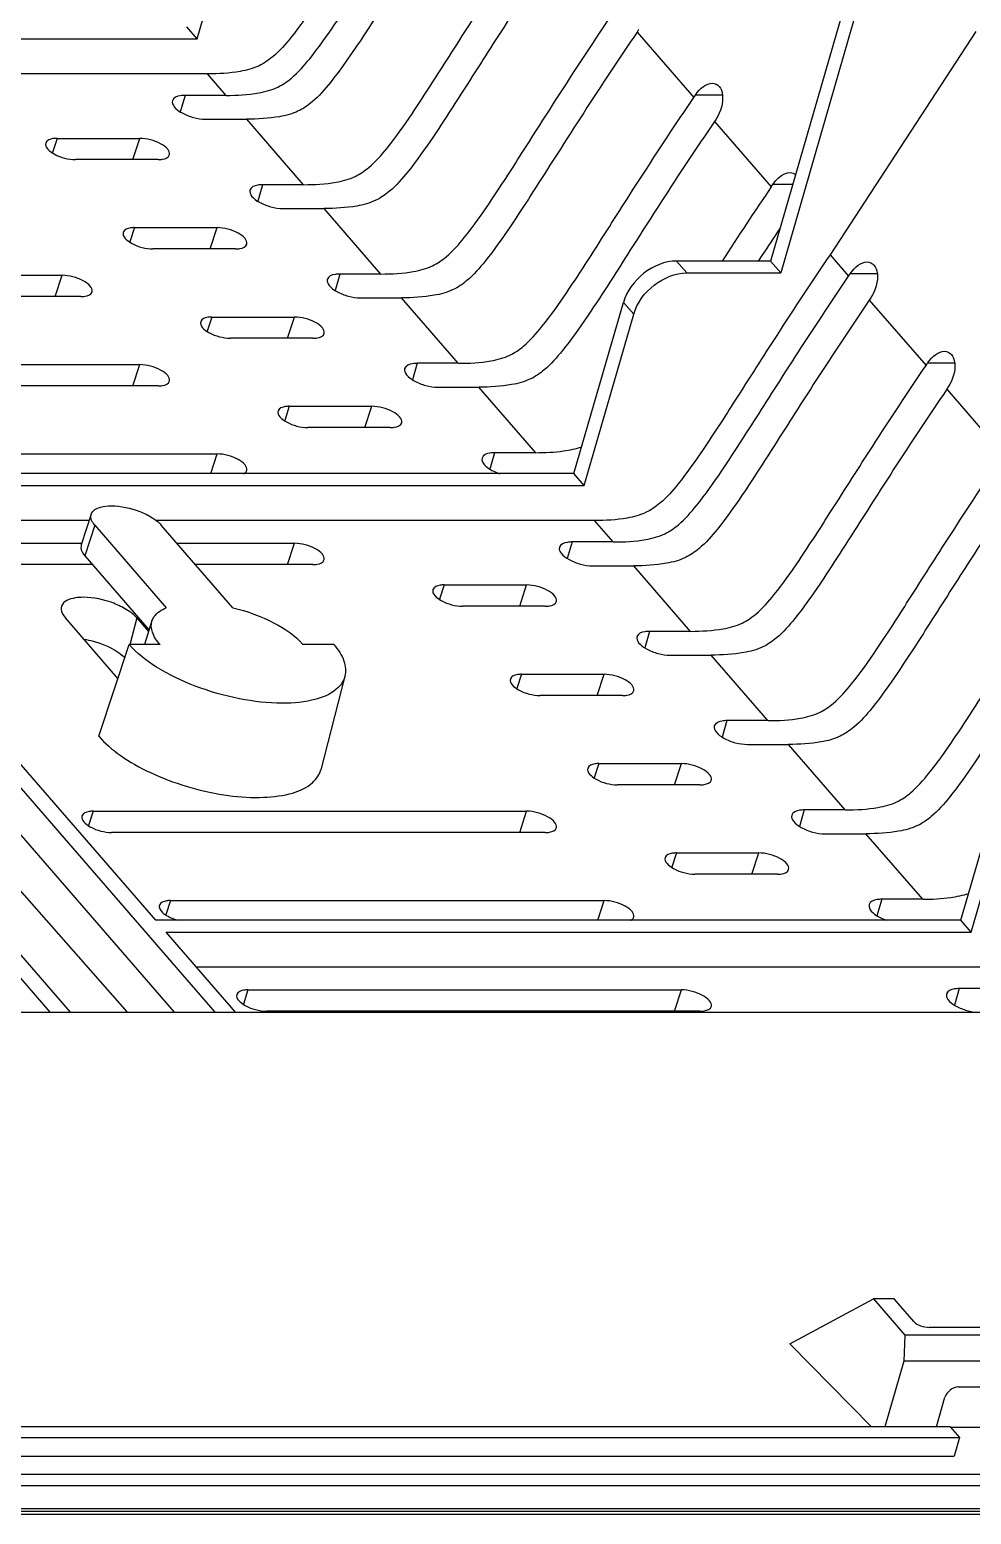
# Model space of a CAD drawing. Header units: millimetres. Extents: x -1 to 407, y -1 to 283.
# Drawn here: x 183.39 to 193.26, y 80.15 to 95.73 of the extents above; entities that cross this region are included whole.
import ezdxf

# ---------------------------------------------------------------- set-up
doc = ezdxf.new("R2010")
doc.units = ezdxf.units.MM
doc.header["$LTSCALE"] = 23.1
doc.layers.add('002-CHASSIS', color=7, linetype='CONTINUOUS')

msp = doc.modelspace()

# ---------------------------------------------------------------- linework, layer by layer
at = {"layer": '002-CHASSIS', "color": 7, "linetype": 'Continuous'}
for p, q in [((185.142, 95.636), (185.661, 97.433)), ((191.968, 96.118), (191.156, 93.304)), ((192.076, 95.993), (191.264, 93.179)), ((185.142, 95.636), (185.034, 95.761)), ((189.772, 95.733), (189.756, 95.708)), ((189.756, 95.708), (190.351, 95.02)), ((193.308, 95.712), (191.78, 93.37)), ((183.813, 85.421), (174.967, 95.636)), ((176.48, 95.636), (185.326, 85.421)), ((176.697, 95.636), (185.142, 95.636)), ((176.374, 95.268), (184.901, 85.421)), ((185.252, 95.268), (177.015, 95.268)), ((185.445, 95.043), (185.25, 95.268)), ((185.015, 95.043), (184.965, 94.87)), ((185.445, 95.043), (185.015, 95.043)), ((190.351, 95.02), (190.368, 95.045)), ((190.649, 95.045), (190.368, 95.045)), ((185.231, 94.793), (185.662, 94.793)), ((186.257, 94.106), (185.662, 94.793)), ((190.584, 94.795), (190.568, 94.77)), ((190.568, 94.77), (191.163, 94.083)), ((183.673, 94.592), (183.624, 94.443)), ((183.673, 94.592), (184.539, 94.592)), ((184.466, 94.369), (184.539, 94.592)), ((184.411, 85.421), (176.373, 94.543)), ((184.733, 94.369), (183.867, 94.369)), ((185.826, 94.106), (185.777, 93.933)), ((186.257, 94.106), (185.826, 94.106)), ((191.163, 94.083), (191.179, 94.108)), ((191.388, 94.108), (191.179, 94.108)), ((186.043, 93.856), (186.474, 93.856)), ((187.069, 93.168), (186.474, 93.856)), ((184.485, 93.655), (184.436, 93.505)), ((184.485, 93.655), (185.351, 93.655)), ((185.278, 93.431), (185.351, 93.655)), ((185.544, 93.431), (184.678, 93.431)), ((191.065, 93.363), (191.027, 93.304)), ((191.78, 93.37), (191.975, 93.145)), ((191.156, 93.304), (190.17, 93.304)), ((190.17, 93.304), (190.279, 93.179)), ((191.264, 93.179), (191.156, 93.304)), ((179.18, 93.155), (183.727, 93.155)), ((183.654, 92.931), (183.727, 93.155)), ((186.638, 93.168), (186.588, 92.995)), ((187.069, 93.168), (186.638, 93.168)), ((190.279, 93.179), (191.264, 93.179)), ((191.975, 93.145), (191.991, 93.17)), ((192.273, 93.17), (191.991, 93.17)), ((183.921, 92.931), (179.374, 92.931)), ((186.855, 92.918), (187.285, 92.918)), ((187.881, 92.231), (187.285, 92.918)), ((189.094, 91.074), (189.612, 92.871)), ((189.721, 92.746), (189.612, 92.871)), ((192.208, 92.92), (192.192, 92.895)), ((192.192, 92.895), (192.787, 92.208)), ((185.297, 92.717), (185.248, 92.568)), ((185.297, 92.717), (186.163, 92.717)), ((186.09, 92.494), (186.163, 92.717)), ((189.202, 90.949), (189.721, 92.746)), ((186.356, 92.494), (185.49, 92.494)), ((179.992, 92.217), (184.539, 92.217)), ((184.466, 91.994), (184.539, 92.217)), ((187.45, 92.231), (187.4, 92.058)), ((187.881, 92.231), (187.45, 92.231)), ((192.787, 92.208), (192.803, 92.233)), ((193.084, 92.233), (192.803, 92.233)), ((184.733, 91.994), (180.186, 91.994)), ((187.667, 91.981), (188.097, 91.981)), ((188.693, 91.293), (188.097, 91.981)), ((193.02, 91.983), (193.004, 91.958)), ((193.004, 91.958), (193.599, 91.27)), ((186.108, 91.78), (186.06, 91.63)), ((186.108, 91.78), (186.974, 91.78)), ((186.902, 91.556), (186.974, 91.78)), ((187.168, 91.556), (186.302, 91.556)), ((180.804, 91.28), (185.351, 91.28)), ((185.284, 91.074), (185.351, 91.28)), ((188.262, 91.293), (188.212, 91.12)), ((188.693, 91.293), (188.262, 91.293)), ((189.094, 91.074), (180.648, 91.074)), ((189.202, 90.949), (189.094, 91.074)), ((180.756, 90.949), (189.202, 90.949)), ((184.707, 86.386), (180.756, 90.949)), ((184.008, 90.581), (181.075, 90.581)), ((184.029, 90.647), (183.926, 90.325)), ((184.067, 90.534), (183.965, 90.209)), ((184.067, 90.534), (184.818, 89.666)), ((189.311, 90.581), (184.711, 90.581)), ((185.515, 89.666), (184.764, 90.534)), ((189.505, 90.356), (189.31, 90.581)), ((181.616, 90.342), (183.926, 90.342)), ((184.93, 90.342), (186.163, 90.342)), ((186.09, 90.119), (186.163, 90.342)), ((189.074, 90.356), (189.024, 90.183)), ((189.505, 90.356), (189.074, 90.356)), ((184.043, 90.119), (181.81, 90.119)), ((183.965, 90.209), (184.638, 89.432)), ((186.356, 90.119), (185.124, 90.119)), ((189.291, 90.106), (189.721, 90.106)), ((190.317, 89.418), (189.721, 90.106)), ((187.732, 89.905), (187.684, 89.755)), ((187.732, 89.905), (188.598, 89.905)), ((188.526, 89.681), (188.598, 89.905)), ((188.792, 89.681), (187.926, 89.681)), ((184.31, 88.924), (183.76, 89.559)), ((184.509, 89.559), (184.435, 89.277)), ((184.509, 89.559), (184.633, 89.416)), ((184.668, 89.528), (184.588, 89.279)), ((189.886, 89.418), (189.836, 89.245)), ((190.317, 89.418), (189.886, 89.418)), ((184.109, 88.319), (184.428, 89.279)), ((184.753, 89.279), (184.428, 89.279)), ((186.576, 89.279), (186.252, 89.279)), ((190.102, 89.168), (190.533, 89.168)), ((191.128, 88.481), (190.533, 89.168)), ((186.692, 88.946), (186.439, 87.964)), ((188.544, 88.967), (188.496, 88.818)), ((188.544, 88.967), (189.41, 88.967)), ((189.337, 88.744), (189.41, 88.967)), ((189.604, 88.744), (188.738, 88.744)), ((190.698, 88.481), (190.648, 88.308)), ((191.128, 88.481), (190.698, 88.481)), ((190.914, 88.231), (191.345, 88.231)), ((191.94, 87.543), (191.345, 88.231)), ((193.153, 86.386), (193.672, 88.183)), ((193.261, 86.261), (193.78, 88.058)), ((189.356, 88.03), (189.307, 87.88)), ((189.356, 88.03), (190.222, 88.03)), ((190.149, 87.806), (190.222, 88.03)), ((190.416, 87.806), (189.55, 87.806)), ((184.052, 87.53), (184.003, 87.38)), ((184.052, 87.53), (188.598, 87.53)), ((188.526, 87.306), (188.598, 87.53)), ((191.51, 87.543), (191.46, 87.37)), ((191.94, 87.543), (191.51, 87.543)), ((188.792, 87.306), (184.245, 87.306)), ((191.726, 87.293), (192.157, 87.293)), ((192.752, 86.606), (192.157, 87.293)), ((182.058, 87.198), (183.596, 85.421)), ((190.168, 87.092), (190.119, 86.943)), ((190.168, 87.092), (191.034, 87.092)), ((190.961, 86.869), (191.034, 87.092)), ((191.228, 86.869), (190.362, 86.869)), ((184.864, 86.592), (184.815, 86.443)), ((184.864, 86.592), (189.41, 86.592)), ((189.343, 86.386), (189.41, 86.592)), ((192.322, 86.606), (192.272, 86.433)), ((192.752, 86.606), (192.322, 86.606)), ((193.153, 86.386), (184.707, 86.386)), ((193.261, 86.261), (193.153, 86.386)), ((184.816, 86.261), (193.261, 86.261)), ((185.543, 85.421), (184.816, 86.261)), ((193.371, 85.893), (185.134, 85.893)), ((185.675, 85.655), (185.627, 85.505)), ((185.675, 85.655), (190.222, 85.655)), ((190.149, 85.431), (190.222, 85.655)), ((193.134, 85.668), (193.084, 85.495)), ((193.564, 85.668), (193.134, 85.668)), ((164.234, 85.421), (197.365, 85.421)), ((190.416, 85.431), (185.869, 85.431)), ((191.359, 81.941), (192.237, 82.412)), ((192.453, 82.412), (192.237, 82.412)), ((192.237, 82.412), (192.565, 82.032)), ((192.659, 82.174), (192.453, 82.412)), ((192.565, 82.032), (192.553, 81.758)), ((195.596, 82.032), (192.565, 82.032)), ((195.203, 82.112), (192.821, 82.112)), ((192.214, 81.07), (191.359, 81.941)), ((192.553, 81.758), (192.355, 81.07)), ((195.584, 81.758), (192.553, 81.758)), ((192.896, 81.07), (192.985, 81.379)), ((193.125, 81.487), (194.857, 81.487)), ((193.04, 81.07), (177.668, 81.07)), ((193.04, 81.07), (193.138, 80.957)), ((194.77, 81.062), (193.04, 81.062)), ((177.766, 80.957), (193.138, 80.957)), ((193.138, 80.957), (193.081, 80.762)), ((177.709, 80.762), (193.081, 80.762)), ((166.962, 80.573), (204.157, 80.573)), ((204.163, 80.45), (166.967, 80.45)), ((168.66, 80.151), (195.481, 80.151)), ((168.777, 80.184), (201.99, 80.184)), ((168.817, 80.213), (202.03, 80.213))]:
    msp.add_line(p, q, dxfattribs=at)
for centre, radius, start, end in [((228.817, 68.563), 45.487, 145.8721, 147.0497), ((227.338, 69.445), 43.448, 146.1513, 146.6)]:
    msp.add_arc(centre, radius, start, end, dxfattribs=at)
at = {"layer": '002-CHASSIS', "color": 7, "linetype": 'Continuous', "extrusion": (0, 0, -1)}
for centre, end_param in [((190.476, 94.92), 1.839471), ((191.288, 93.983), 0.168801), ((192.1, 93.045), 1.839471), ((192.912, 92.108), 1.839471)]:
    msp.add_ellipse(centre, major_axis=(0.107, 0.242), ratio=0.586467, start_param=-1.302122, end_param=end_param, dxfattribs=at)
at = {"layer": '002-CHASSIS', "color": 7, "linetype": 'Continuous'}
for points, knots in [([(187.721, 98.058), (187.531, 97.778), (187.196, 97.271), (186.76, 96.585), (186.425, 96.059), (186.167, 95.693), (185.969, 95.466), (185.786, 95.339), (185.549, 95.278), (185.366, 95.269), (185.252, 95.268)], [0, 0, 0, 0, 0.260988, 0.46845, 0.627783, 0.742166, 0.814211, 0.858586, 0.912041, 1, 1, 1, 1]), ([(185.447, 95.043), (185.561, 95.044), (185.744, 95.053), (185.981, 95.114), (186.164, 95.241), (186.362, 95.468), (186.62, 95.834), (186.955, 96.36), (187.391, 97.046), (187.726, 97.553), (187.916, 97.833)], [0, 0, 0, 0, 0.087959, 0.141414, 0.185789, 0.257834, 0.372217, 0.53155, 0.739012, 1, 1, 1, 1]), ([(188.132, 97.583), (187.942, 97.303), (187.608, 96.796), (187.172, 96.11), (186.836, 95.584), (186.578, 95.218), (186.381, 94.991), (186.197, 94.864), (185.961, 94.803), (185.777, 94.794), (185.663, 94.793)], [0, 0, 0, 0, 0.260988, 0.468448, 0.627779, 0.742158, 0.814199, 0.858572, 0.912032, 1, 1, 1, 1]), ([(186.259, 94.106), (186.373, 94.106), (186.556, 94.115), (186.793, 94.177), (186.976, 94.304), (187.174, 94.53), (187.432, 94.897), (187.767, 95.422), (188.203, 96.109), (188.538, 96.616), (188.728, 96.895)], [0, 0, 0, 0, 0.087959, 0.141414, 0.185789, 0.257834, 0.372217, 0.53155, 0.739012, 1, 1, 1, 1]), ([(188.944, 96.645), (188.754, 96.366), (188.42, 95.859), (187.984, 95.172), (187.648, 94.647), (187.39, 94.28), (187.193, 94.054), (187.009, 93.927), (186.772, 93.865), (186.589, 93.856), (186.475, 93.856)], [0, 0, 0, 0, 0.260988, 0.468448, 0.627779, 0.742158, 0.814199, 0.858572, 0.912032, 1, 1, 1, 1]), ([(187.07, 93.168), (187.184, 93.169), (187.368, 93.178), (187.604, 93.239), (187.788, 93.366), (187.985, 93.593), (188.243, 93.959), (188.579, 94.485), (189.015, 95.171), (189.35, 95.678), (189.54, 95.958)], [0, 0, 0, 0, 0.087959, 0.141414, 0.185789, 0.257834, 0.372217, 0.53155, 0.739012, 1, 1, 1, 1]), ([(189.756, 95.708), (189.566, 95.428), (189.232, 94.921), (188.795, 94.235), (188.46, 93.709), (188.202, 93.343), (188.005, 93.116), (187.821, 92.989), (187.584, 92.928), (187.401, 92.919), (187.287, 92.918)], [0, 0, 0, 0, 0.260988, 0.468448, 0.627779, 0.742158, 0.814199, 0.858572, 0.912032, 1, 1, 1, 1]), ([(184.883, 94.987), (184.877, 94.966), (184.905, 94.906), (184.989, 94.852), (185.102, 94.806), (185.188, 94.793), (185.231, 94.793)], [0, 0, 0, 0, 0.153863, 0.397226, 0.701755, 1, 1, 1, 1]), ([(185.015, 95.043), (184.998, 95.043), (184.951, 95.041), (184.892, 95.019), (184.883, 94.987)], [0, 0, 0, 0, 0.336559, 1, 1, 1, 1]), ([(187.882, 92.231), (187.996, 92.231), (188.18, 92.24), (188.416, 92.302), (188.6, 92.429), (188.797, 92.655), (189.055, 93.022), (189.391, 93.547), (189.827, 94.234), (190.162, 94.741), (190.351, 95.02)], [0, 0, 0, 0, 0.087959, 0.141414, 0.185789, 0.257834, 0.372217, 0.53155, 0.739012, 1, 1, 1, 1]), ([(190.568, 94.77), (190.378, 94.491), (190.044, 93.984), (189.607, 93.297), (189.272, 92.772), (189.014, 92.405), (188.816, 92.179), (188.633, 92.052), (188.396, 91.99), (188.213, 91.981), (188.099, 91.981)], [0, 0, 0, 0, 0.260988, 0.468448, 0.627779, 0.742158, 0.814199, 0.858572, 0.912032, 1, 1, 1, 1]), ([(183.673, 94.592), (183.658, 94.592), (183.617, 94.59), (183.565, 94.572), (183.555, 94.545)], [0, 0, 0, 0, 0.332941, 1, 1, 1, 1]), ([(184.851, 94.421), (184.856, 94.44), (184.829, 94.493), (184.754, 94.541), (184.653, 94.581), (184.576, 94.592), (184.539, 94.592)], [0, 0, 0, 0, 0.155969, 0.400444, 0.703704, 1, 1, 1, 1]), ([(183.555, 94.545), (183.539, 94.499), (183.64, 94.421), (183.748, 94.383), (183.828, 94.369), (183.867, 94.369)], [0, 0, 0, 0, 0.382235, 0.693851, 1, 1, 1, 1]), ([(184.733, 94.369), (184.748, 94.369), (184.79, 94.37), (184.845, 94.392), (184.851, 94.421)], [0, 0, 0, 0, 0.339737, 1, 1, 1, 1]), ([(185.695, 94.05), (185.688, 94.029), (185.717, 93.969), (185.801, 93.914), (185.914, 93.869), (186, 93.856), (186.043, 93.856)], [0, 0, 0, 0, 0.153863, 0.397226, 0.701755, 1, 1, 1, 1]), ([(185.826, 94.106), (185.81, 94.106), (185.763, 94.103), (185.704, 94.081), (185.695, 94.05)], [0, 0, 0, 0, 0.336559, 1, 1, 1, 1]), ([(184.485, 93.655), (184.47, 93.655), (184.429, 93.653), (184.377, 93.635), (184.367, 93.607)], [0, 0, 0, 0, 0.332941, 1, 1, 1, 1]), ([(185.663, 93.483), (185.668, 93.503), (185.64, 93.555), (185.566, 93.603), (185.465, 93.643), (185.388, 93.655), (185.351, 93.655)], [0, 0, 0, 0, 0.155969, 0.400444, 0.703704, 1, 1, 1, 1]), ([(184.367, 93.607), (184.351, 93.562), (184.452, 93.484), (184.56, 93.445), (184.64, 93.431), (184.678, 93.431)], [0, 0, 0, 0, 0.382235, 0.693851, 1, 1, 1, 1]), ([(185.544, 93.431), (185.56, 93.431), (185.602, 93.433), (185.657, 93.455), (185.663, 93.483)], [0, 0, 0, 0, 0.339737, 1, 1, 1, 1]), ([(191.78, 93.37), (191.591, 93.091), (191.256, 92.584), (190.82, 91.897), (190.484, 91.372), (190.226, 91.005), (190.029, 90.779), (189.845, 90.652), (189.609, 90.59), (189.425, 90.581), (189.311, 90.581)], [0, 0, 0, 0, 0.260988, 0.46845, 0.627783, 0.742166, 0.814211, 0.858586, 0.912041, 1, 1, 1, 1]), ([(190.17, 93.304), (190.049, 93.304), (189.803, 93.203), (189.647, 92.99), (189.612, 92.871)], [0, 0, 0, 0, 0.494088, 1, 1, 1, 1]), ([(184.039, 92.983), (184.044, 93.003), (184.017, 93.055), (183.942, 93.103), (183.841, 93.143), (183.765, 93.155), (183.727, 93.155)], [0, 0, 0, 0, 0.155823, 0.40022, 0.703529, 1, 1, 1, 1]), ([(186.506, 93.112), (186.5, 93.091), (186.529, 93.031), (186.613, 92.977), (186.726, 92.931), (186.812, 92.918), (186.855, 92.918)], [0, 0, 0, 0, 0.153863, 0.397226, 0.701755, 1, 1, 1, 1]), ([(186.638, 93.168), (186.622, 93.168), (186.575, 93.166), (186.515, 93.144), (186.506, 93.112)], [0, 0, 0, 0, 0.336559, 1, 1, 1, 1]), ([(189.506, 90.356), (189.62, 90.356), (189.804, 90.365), (190.04, 90.427), (190.224, 90.554), (190.421, 90.78), (190.679, 91.147), (191.015, 91.672), (191.451, 92.359), (191.785, 92.866), (191.975, 93.145)], [0, 0, 0, 0, 0.087959, 0.141414, 0.185789, 0.257834, 0.372217, 0.53155, 0.739012, 1, 1, 1, 1]), ([(189.721, 92.746), (189.755, 92.865), (189.911, 93.078), (190.157, 93.179), (190.279, 93.179)], [0, 0, 0, 0, 0.505913, 1, 1, 1, 1]), ([(183.921, 92.931), (183.936, 92.931), (183.978, 92.933), (184.033, 92.955), (184.039, 92.983)], [0, 0, 0, 0, 0.339168, 1, 1, 1, 1]), ([(192.192, 92.895), (192.002, 92.616), (191.667, 92.109), (191.231, 91.422), (190.896, 90.897), (190.638, 90.53), (190.44, 90.304), (190.257, 90.177), (190.02, 90.115), (189.837, 90.106), (189.723, 90.106)], [0, 0, 0, 0, 0.260988, 0.468448, 0.627779, 0.742158, 0.814199, 0.858572, 0.912032, 1, 1, 1, 1]), ([(185.297, 92.717), (185.282, 92.717), (185.241, 92.715), (185.189, 92.697), (185.179, 92.67)], [0, 0, 0, 0, 0.332941, 1, 1, 1, 1]), ([(186.475, 92.546), (186.479, 92.565), (186.452, 92.618), (186.378, 92.666), (186.277, 92.706), (186.2, 92.717), (186.163, 92.717)], [0, 0, 0, 0, 0.155969, 0.400444, 0.703704, 1, 1, 1, 1]), ([(185.179, 92.67), (185.163, 92.624), (185.263, 92.546), (185.371, 92.508), (185.452, 92.494), (185.49, 92.494)], [0, 0, 0, 0, 0.382235, 0.693851, 1, 1, 1, 1]), ([(186.356, 92.494), (186.371, 92.494), (186.414, 92.495), (186.469, 92.517), (186.475, 92.546)], [0, 0, 0, 0, 0.339737, 1, 1, 1, 1]), ([(184.851, 92.046), (184.856, 92.065), (184.829, 92.117), (184.754, 92.166), (184.653, 92.206), (184.576, 92.217), (184.539, 92.217)], [0, 0, 0, 0, 0.155823, 0.40022, 0.703529, 1, 1, 1, 1]), ([(187.318, 92.175), (187.312, 92.154), (187.341, 92.094), (187.424, 92.039), (187.538, 91.994), (187.624, 91.981), (187.667, 91.981)], [0, 0, 0, 0, 0.153863, 0.397226, 0.701755, 1, 1, 1, 1]), ([(187.45, 92.231), (187.434, 92.231), (187.387, 92.228), (187.327, 92.206), (187.318, 92.175)], [0, 0, 0, 0, 0.336559, 1, 1, 1, 1]), ([(190.318, 89.418), (190.432, 89.419), (190.616, 89.428), (190.852, 89.489), (191.036, 89.616), (191.233, 89.843), (191.491, 90.209), (191.827, 90.735), (192.263, 91.421), (192.597, 91.928), (192.787, 92.208)], [0, 0, 0, 0, 0.087959, 0.141414, 0.185789, 0.257834, 0.372217, 0.53155, 0.739012, 1, 1, 1, 1]), ([(184.733, 91.994), (184.748, 91.994), (184.79, 91.995), (184.845, 92.017), (184.851, 92.046)], [0, 0, 0, 0, 0.339168, 1, 1, 1, 1]), ([(193.004, 91.958), (192.814, 91.678), (192.479, 91.171), (192.043, 90.485), (191.708, 89.959), (191.45, 89.593), (191.252, 89.366), (191.069, 89.239), (190.832, 89.178), (190.648, 89.169), (190.534, 89.168)], [0, 0, 0, 0, 0.260988, 0.468448, 0.627779, 0.742158, 0.814199, 0.858572, 0.912032, 1, 1, 1, 1]), ([(186.108, 91.78), (186.094, 91.78), (186.053, 91.778), (186.001, 91.76), (185.991, 91.732)], [0, 0, 0, 0, 0.332941, 1, 1, 1, 1]), ([(187.287, 91.608), (187.291, 91.628), (187.264, 91.68), (187.19, 91.728), (187.089, 91.768), (187.012, 91.78), (186.974, 91.78)], [0, 0, 0, 0, 0.15581, 0.400223, 0.703588, 1, 1, 1, 1]), ([(185.991, 91.732), (185.975, 91.687), (186.075, 91.609), (186.183, 91.57), (186.264, 91.556), (186.302, 91.556)], [0, 0, 0, 0, 0.382235, 0.693851, 1, 1, 1, 1]), ([(187.168, 91.556), (187.183, 91.556), (187.225, 91.558), (187.28, 91.58), (187.287, 91.608)], [0, 0, 0, 0, 0.339171, 1, 1, 1, 1]), ([(188.694, 91.293), (188.792, 91.294), (188.954, 91.301), (189.115, 91.334), (189.176, 91.356)], [0, 0, 0, 0, 0.599228, 1, 1, 1, 1]), ([(185.663, 91.108), (185.668, 91.128), (185.641, 91.18), (185.566, 91.228), (185.465, 91.268), (185.388, 91.28), (185.351, 91.28)], [0, 0, 0, 0, 0.155823, 0.40022, 0.703529, 1, 1, 1, 1]), ([(188.13, 91.237), (188.121, 91.206), (188.165, 91.148), (188.236, 91.104), (188.287, 91.082), (188.314, 91.072)], [0, 0, 0, 0, 0.370881, 0.662557, 1, 1, 1, 1]), ([(188.262, 91.293), (188.246, 91.293), (188.199, 91.291), (188.139, 91.269), (188.13, 91.237)], [0, 0, 0, 0, 0.336559, 1, 1, 1, 1]), ([(191.13, 88.481), (191.244, 88.481), (191.427, 88.49), (191.664, 88.552), (191.848, 88.679), (192.045, 88.905), (192.303, 89.272), (192.638, 89.797), (193.075, 90.484), (193.409, 90.991), (193.599, 91.27)], [0, 0, 0, 0, 0.087959, 0.141414, 0.185789, 0.257834, 0.372217, 0.53155, 0.739012, 1, 1, 1, 1]), ([(185.63, 91.072), (185.635, 91.074), (185.649, 91.082), (185.661, 91.097), (185.663, 91.108)], [0, 0, 0, 0, 0.288467, 1, 1, 1, 1]), ([(193.816, 91.02), (193.626, 90.741), (193.291, 90.234), (192.855, 89.547), (192.519, 89.022), (192.261, 88.655), (192.064, 88.429), (191.88, 88.302), (191.644, 88.24), (191.46, 88.231), (191.346, 88.231)], [0, 0, 0, 0, 0.260988, 0.468448, 0.627779, 0.742158, 0.814199, 0.858572, 0.912032, 1, 1, 1, 1]), ([(184.029, 90.647), (184.034, 90.661), (184.06, 90.698), (184.138, 90.729), (184.204, 90.735), (184.241, 90.735)], [0, 0, 0, 0, 0.181469, 0.529841, 1, 1, 1, 1]), ([(184.241, 90.735), (184.342, 90.735), (184.494, 90.702), (184.666, 90.619), (184.738, 90.564), (184.764, 90.534)], [0, 0, 0, 0, 0.530632, 0.788408, 1, 1, 1, 1]), ([(184.067, 90.534), (184.059, 90.543), (184.034, 90.575), (184.021, 90.62), (184.029, 90.647)], [0, 0, 0, 0, 0.304898, 1, 1, 1, 1]), ([(183.926, 90.325), (183.924, 90.317), (183.918, 90.274), (183.943, 90.234), (183.965, 90.209)], [0, 0, 0, 0, 0.214031, 1, 1, 1, 1]), ([(186.475, 90.171), (186.479, 90.19), (186.453, 90.242), (186.378, 90.291), (186.277, 90.331), (186.2, 90.342), (186.163, 90.342)], [0, 0, 0, 0, 0.155823, 0.40022, 0.703529, 1, 1, 1, 1]), ([(188.942, 90.3), (188.936, 90.279), (188.964, 90.219), (189.048, 90.164), (189.162, 90.119), (189.248, 90.106), (189.291, 90.106)], [0, 0, 0, 0, 0.153863, 0.397226, 0.701755, 1, 1, 1, 1]), ([(189.074, 90.356), (189.058, 90.356), (189.011, 90.353), (188.951, 90.331), (188.942, 90.3)], [0, 0, 0, 0, 0.336559, 1, 1, 1, 1]), ([(191.942, 87.543), (192.056, 87.544), (192.239, 87.553), (192.476, 87.614), (192.659, 87.741), (192.857, 87.968), (193.115, 88.334), (193.45, 88.86), (193.887, 89.546), (194.221, 90.053), (194.411, 90.333)], [0, 0, 0, 0, 0.087959, 0.141414, 0.185789, 0.257834, 0.372217, 0.53155, 0.739012, 1, 1, 1, 1]), ([(186.356, 90.119), (186.371, 90.119), (186.413, 90.12), (186.469, 90.142), (186.475, 90.171)], [0, 0, 0, 0, 0.339168, 1, 1, 1, 1]), ([(194.627, 90.083), (194.438, 89.803), (194.103, 89.296), (193.667, 88.61), (193.331, 88.084), (193.073, 87.718), (192.876, 87.491), (192.692, 87.364), (192.456, 87.303), (192.272, 87.294), (192.158, 87.293)], [0, 0, 0, 0, 0.260988, 0.468448, 0.627779, 0.742158, 0.814199, 0.858572, 0.912032, 1, 1, 1, 1]), ([(183.947, 89.775), (183.919, 89.775), (183.839, 89.771), (183.737, 89.735), (183.72, 89.681)], [0, 0, 0, 0, 0.335263, 1, 1, 1, 1]), ([(184.509, 89.559), (184.48, 89.592), (184.403, 89.651), (184.218, 89.74), (184.056, 89.775), (183.947, 89.775)], [0, 0, 0, 0, 0.211592, 0.469369, 1, 1, 1, 1]), ([(187.615, 89.857), (187.599, 89.812), (187.699, 89.734), (187.807, 89.695), (187.887, 89.681), (187.926, 89.681)], [0, 0, 0, 0, 0.382235, 0.693851, 1, 1, 1, 1]), ([(187.732, 89.905), (187.718, 89.905), (187.677, 89.903), (187.625, 89.885), (187.615, 89.857)], [0, 0, 0, 0, 0.332941, 1, 1, 1, 1]), ([(188.911, 89.733), (188.915, 89.753), (188.888, 89.805), (188.813, 89.853), (188.712, 89.893), (188.636, 89.905), (188.598, 89.905)], [0, 0, 0, 0, 0.155823, 0.40022, 0.703529, 1, 1, 1, 1]), ([(183.72, 89.681), (183.717, 89.672), (183.711, 89.628), (183.738, 89.585), (183.76, 89.559)], [0, 0, 0, 0, 0.214031, 1, 1, 1, 1]), ([(184.668, 89.528), (184.673, 89.542), (184.704, 89.606), (184.768, 89.646), (184.818, 89.666)], [0, 0, 0, 0, 0.221393, 1, 1, 1, 1]), ([(185.515, 89.666), (185.666, 89.63), (185.93, 89.534), (186.17, 89.375), (186.252, 89.279)], [0, 0, 0, 0, 0.551275, 1, 1, 1, 1]), ([(188.792, 89.681), (188.807, 89.681), (188.849, 89.683), (188.904, 89.705), (188.911, 89.733)], [0, 0, 0, 0, 0.339168, 1, 1, 1, 1]), ([(184.753, 89.279), (184.719, 89.317), (184.665, 89.392), (184.656, 89.49), (184.668, 89.528)], [0, 0, 0, 0, 0.563521, 1, 1, 1, 1]), ([(183.953, 89.337), (183.987, 89.331), (184.114, 89.302), (184.237, 89.251), (184.316, 89.195)], [0, 0, 0, 0, 0.259935, 1, 1, 1, 1]), ([(189.754, 89.362), (189.748, 89.341), (189.776, 89.281), (189.86, 89.227), (189.974, 89.181), (190.06, 89.168), (190.102, 89.168)], [0, 0, 0, 0, 0.153863, 0.397226, 0.701755, 1, 1, 1, 1]), ([(189.886, 89.418), (189.869, 89.418), (189.823, 89.416), (189.763, 89.394), (189.754, 89.362)], [0, 0, 0, 0, 0.336559, 1, 1, 1, 1]), ([(184.316, 89.195), (184.323, 89.191), (184.347, 89.173), (184.369, 89.154), (184.384, 89.138)], [0, 0, 0, 0, 0.26709, 1, 1, 1, 1]), ([(186.035, 88.663), (185.885, 88.663), (185.573, 88.7), (185.127, 88.828), (184.733, 89.016), (184.511, 89.185), (184.428, 89.279)], [0, 0, 0, 0, 0.257037, 0.530828, 0.788143, 1, 1, 1, 1]), ([(186.576, 89.279), (186.62, 89.227), (186.69, 89.126), (186.705, 88.998), (186.692, 88.946)], [0, 0, 0, 0, 0.559629, 1, 1, 1, 1]), ([(186.692, 88.946), (186.68, 88.902), (186.604, 88.784), (186.361, 88.682), (186.154, 88.663), (186.035, 88.663)], [0, 0, 0, 0, 0.180958, 0.527521, 1, 1, 1, 1]), ([(188.427, 88.92), (188.411, 88.874), (188.511, 88.796), (188.619, 88.758), (188.699, 88.744), (188.738, 88.744)], [0, 0, 0, 0, 0.382235, 0.693851, 1, 1, 1, 1]), ([(188.544, 88.967), (188.53, 88.967), (188.489, 88.965), (188.436, 88.947), (188.427, 88.92)], [0, 0, 0, 0, 0.332941, 1, 1, 1, 1]), ([(189.723, 88.796), (189.727, 88.815), (189.7, 88.867), (189.625, 88.916), (189.524, 88.956), (189.448, 88.967), (189.41, 88.967)], [0, 0, 0, 0, 0.155823, 0.40022, 0.703529, 1, 1, 1, 1]), ([(189.604, 88.744), (189.619, 88.744), (189.661, 88.745), (189.716, 88.767), (189.723, 88.796)], [0, 0, 0, 0, 0.339168, 1, 1, 1, 1]), ([(190.566, 88.425), (190.56, 88.404), (190.588, 88.344), (190.672, 88.289), (190.785, 88.244), (190.872, 88.231), (190.914, 88.231)], [0, 0, 0, 0, 0.153863, 0.397226, 0.701755, 1, 1, 1, 1]), ([(190.698, 88.481), (190.681, 88.481), (190.635, 88.478), (190.575, 88.456), (190.566, 88.425)], [0, 0, 0, 0, 0.336559, 1, 1, 1, 1]), ([(184.109, 88.319), (184.174, 88.242), (184.347, 88.096), (184.659, 87.922), (185.026, 87.783), (185.411, 87.694), (185.777, 87.664), (186.089, 87.695), (186.326, 87.783), (186.423, 87.904), (186.439, 87.964)], [0, 0, 0, 0, 0.116828, 0.257752, 0.412652, 0.568779, 0.713199, 0.835069, 0.928756, 1, 1, 1, 1]), ([(189.239, 87.982), (189.223, 87.937), (189.323, 87.859), (189.431, 87.82), (189.511, 87.806), (189.55, 87.806)], [0, 0, 0, 0, 0.382235, 0.693851, 1, 1, 1, 1]), ([(189.356, 88.03), (189.342, 88.03), (189.3, 88.028), (189.248, 88.01), (189.239, 87.982)], [0, 0, 0, 0, 0.332941, 1, 1, 1, 1]), ([(190.535, 87.858), (190.539, 87.878), (190.512, 87.93), (190.437, 87.978), (190.336, 88.018), (190.26, 88.03), (190.222, 88.03)], [0, 0, 0, 0, 0.155823, 0.40022, 0.703529, 1, 1, 1, 1]), ([(190.416, 87.806), (190.431, 87.806), (190.473, 87.808), (190.528, 87.83), (190.535, 87.858)], [0, 0, 0, 0, 0.339168, 1, 1, 1, 1]), ([(183.934, 87.482), (183.918, 87.437), (184.019, 87.359), (184.127, 87.32), (184.207, 87.306), (184.245, 87.306)], [0, 0, 0, 0, 0.382235, 0.693851, 1, 1, 1, 1]), ([(184.052, 87.53), (184.037, 87.53), (183.996, 87.528), (183.944, 87.51), (183.934, 87.482)], [0, 0, 0, 0, 0.332941, 1, 1, 1, 1]), ([(188.911, 87.358), (188.915, 87.378), (188.888, 87.43), (188.813, 87.478), (188.712, 87.518), (188.636, 87.53), (188.598, 87.53)], [0, 0, 0, 0, 0.155823, 0.40022, 0.703529, 1, 1, 1, 1]), ([(191.378, 87.487), (191.372, 87.466), (191.4, 87.406), (191.484, 87.352), (191.597, 87.306), (191.684, 87.293), (191.726, 87.293)], [0, 0, 0, 0, 0.153863, 0.397226, 0.701755, 1, 1, 1, 1]), ([(191.51, 87.543), (191.493, 87.543), (191.447, 87.541), (191.387, 87.519), (191.378, 87.487)], [0, 0, 0, 0, 0.336559, 1, 1, 1, 1]), ([(188.792, 87.306), (188.807, 87.306), (188.849, 87.308), (188.904, 87.33), (188.911, 87.358)], [0, 0, 0, 0, 0.339168, 1, 1, 1, 1]), ([(190.051, 87.045), (190.035, 86.999), (190.135, 86.921), (190.243, 86.883), (190.323, 86.869), (190.362, 86.869)], [0, 0, 0, 0, 0.382235, 0.693851, 1, 1, 1, 1]), ([(190.168, 87.092), (190.154, 87.092), (190.112, 87.09), (190.06, 87.072), (190.051, 87.045)], [0, 0, 0, 0, 0.332941, 1, 1, 1, 1]), ([(191.346, 86.921), (191.351, 86.94), (191.324, 86.992), (191.249, 87.041), (191.148, 87.081), (191.072, 87.092), (191.034, 87.092)], [0, 0, 0, 0, 0.155823, 0.40022, 0.703529, 1, 1, 1, 1]), ([(191.228, 86.869), (191.243, 86.869), (191.285, 86.87), (191.34, 86.892), (191.346, 86.921)], [0, 0, 0, 0, 0.339168, 1, 1, 1, 1]), ([(192.754, 86.606), (192.851, 86.606), (193.014, 86.614), (193.174, 86.647), (193.236, 86.668)], [0, 0, 0, 0, 0.599228, 1, 1, 1, 1]), ([(184.746, 86.545), (184.744, 86.539), (184.741, 86.503), (184.769, 86.475), (184.79, 86.458)], [0, 0, 0, 0, 0.197156, 1, 1, 1, 1]), ([(184.864, 86.592), (184.849, 86.592), (184.808, 86.59), (184.756, 86.572), (184.746, 86.545)], [0, 0, 0, 0, 0.332941, 1, 1, 1, 1]), ([(189.723, 86.421), (189.727, 86.44), (189.7, 86.492), (189.625, 86.541), (189.524, 86.581), (189.448, 86.592), (189.41, 86.592)], [0, 0, 0, 0, 0.155823, 0.40022, 0.703529, 1, 1, 1, 1]), ([(192.19, 86.55), (192.181, 86.519), (192.225, 86.461), (192.295, 86.417), (192.346, 86.394), (192.374, 86.385)], [0, 0, 0, 0, 0.370881, 0.662557, 1, 1, 1, 1]), ([(192.322, 86.606), (192.305, 86.606), (192.259, 86.603), (192.199, 86.581), (192.19, 86.55)], [0, 0, 0, 0, 0.336559, 1, 1, 1, 1]), ([(184.79, 86.458), (184.796, 86.453), (184.82, 86.436), (184.846, 86.421), (184.867, 86.412)], [0, 0, 0, 0, 0.229246, 1, 1, 1, 1]), ([(189.69, 86.385), (189.694, 86.387), (189.708, 86.395), (189.72, 86.409), (189.723, 86.421)], [0, 0, 0, 0, 0.288467, 1, 1, 1, 1]), ([(185.558, 85.607), (185.542, 85.562), (185.642, 85.484), (185.75, 85.445), (185.831, 85.431), (185.869, 85.431)], [0, 0, 0, 0, 0.382235, 0.693851, 1, 1, 1, 1]), ([(185.675, 85.655), (185.661, 85.655), (185.62, 85.653), (185.568, 85.635), (185.558, 85.607)], [0, 0, 0, 0, 0.332941, 1, 1, 1, 1]), ([(190.535, 85.483), (190.539, 85.503), (190.512, 85.555), (190.437, 85.603), (190.336, 85.643), (190.26, 85.655), (190.222, 85.655)], [0, 0, 0, 0, 0.155823, 0.40022, 0.703529, 1, 1, 1, 1]), ([(193.002, 85.612), (192.996, 85.593), (193.019, 85.537), (193.095, 85.484), (193.2, 85.438), (193.28, 85.422), (193.321, 85.419)], [0, 0, 0, 0, 0.152974, 0.39022, 0.691843, 1, 1, 1, 1]), ([(193.134, 85.668), (193.117, 85.668), (193.07, 85.666), (193.011, 85.644), (193.002, 85.612)], [0, 0, 0, 0, 0.336559, 1, 1, 1, 1]), ([(190.416, 85.431), (190.431, 85.431), (190.473, 85.433), (190.528, 85.455), (190.535, 85.483)], [0, 0, 0, 0, 0.339168, 1, 1, 1, 1]), ([(192.659, 82.174), (192.677, 82.153), (192.732, 82.125), (192.79, 82.112), (192.821, 82.112)], [0, 0, 0, 0, 0.467707, 1, 1, 1, 1])]:
    msp.add_open_spline(points, degree=3, knots=knots, dxfattribs=at)
for points in [[(184.867, 86.412), (184.892, 86.401), (184.918, 86.392), (184.944, 86.385)], [(193.125, 81.487), (193.066, 81.487), (193.001, 81.435), (192.985, 81.379)]]:
    msp.add_open_spline(points, degree=3, dxfattribs=at)

doc.saveas('drawing.dxf')
